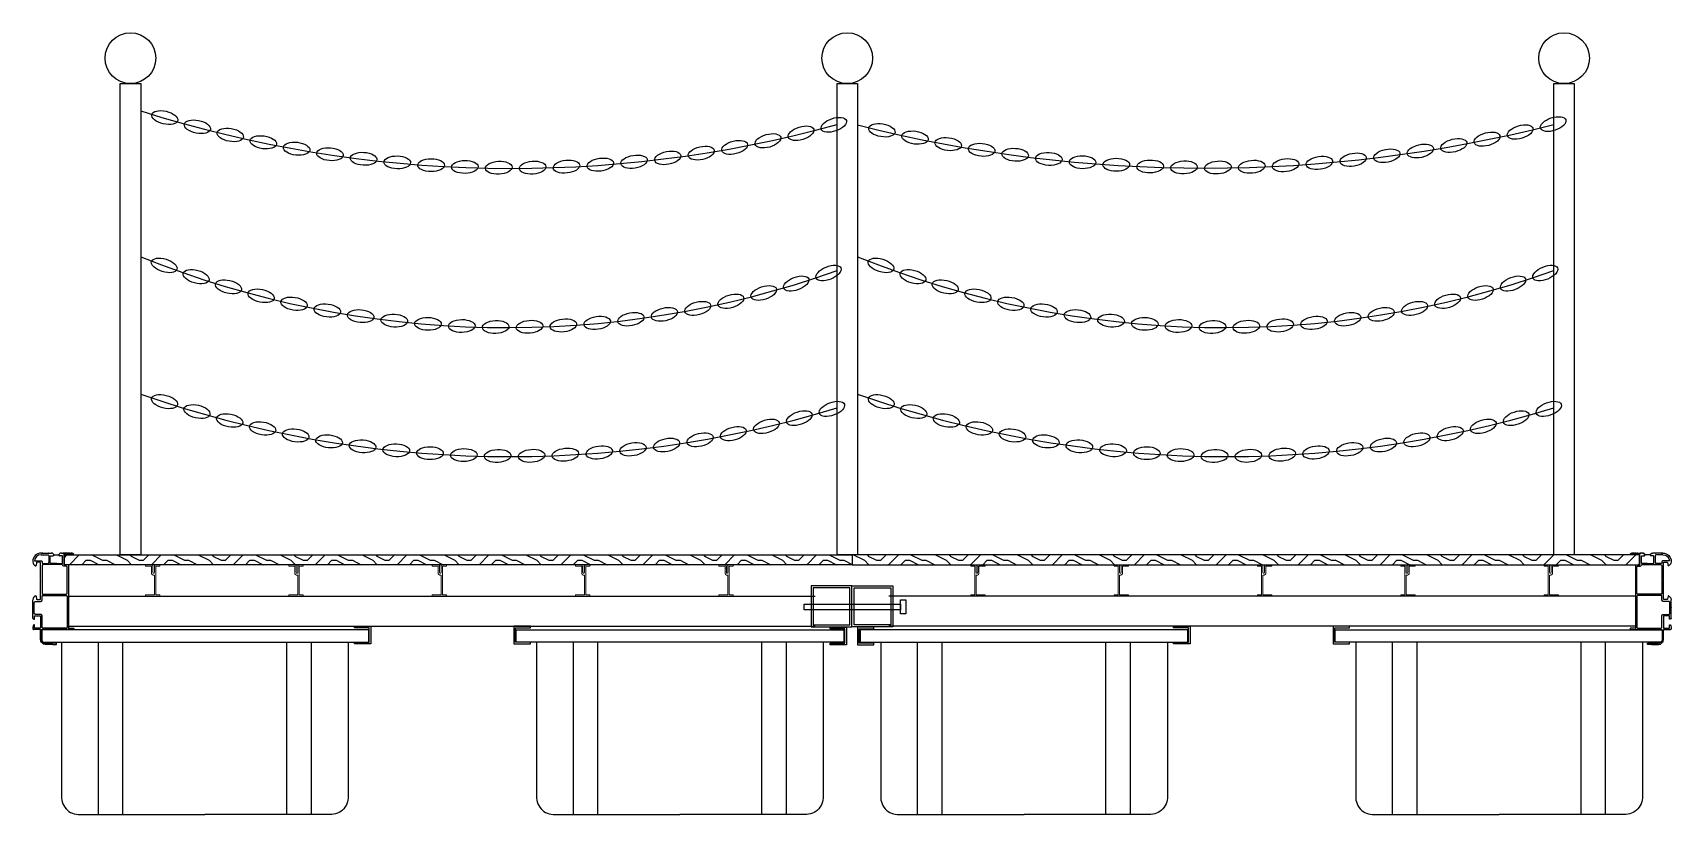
# Model space of a CAD drawing. Header units: inches. Extents: x -109738 to 334474, y -141753 to 99784.
# Drawn here: x 33910 to 37910, y -31313 to -29403 of the extents above; entities that cross this region are included whole.
import ezdxf

# ---------------------------------------------------------------- set-up
doc = ezdxf.new("R2010")
doc.units = ezdxf.units.IN
doc.header["$LTSCALE"] = 1000
doc.header["$MEASUREMENT"] = 0
doc.layers.add('W-PLASTIC_RAILINGS塑木栏杆', color=6, linetype='Continuous')
doc.layers.add('W-WOOD_FLOOR木地板', color=30, linetype='Continuous')
doc.layers.add('结构', color=52, linetype='Continuous', lineweight=18)
doc.layers.add('铝龙骨', color=7, linetype='Continuous', lineweight=9)

# ---------------------------------------------------------------- blocks, each defined once
blk = doc.blocks.new('$matou$00000085')
at = {"color": 0, "lineweight": 5}
for p, q in [((-17.5, 36, 0), (-17.5, 37, 0)), ((-4.3, 33.6, 0), (-4.3, 35, 0)), ((-1.2, 13.2, 0), (-3.5, 13.2, 0))]:
    blk.add_line(p, q, dxfattribs=at)
at = {"color": 0, "lineweight": 0, "ltscale": 0.5}
blk.add_arc((-1.5, 17.2, 0), 4.07, 274.7282, 349.8472, dxfattribs=at)
at = {"layer": '结构', "color": 0, "linetype": 'ByBlock', "lineweight": 0, "ltscale": 0.5}
for p, q in [((-7.2, 38, 0), (-16.5, 38, 0)), ((-16.5, 35, 0), (-8.5, 35, 0)), ((-7.5, -34, 0), (-7.5, 34, 0)), ((-4.7, 33.3, 0), (-4.3, 33.6, 0)), ((-4.3, 33.1, 0), (-4.7, 33.3, 0)), ((-4.7, 31.5, 0), (-4.3, 31.7, 0)), ((-4.3, 31.2, 0), (-4.7, 31.5, 0)), ((-4.3, 31, 0), (-4.7, 30.8, 0)), ((-4.7, 30.8, 0), (-4.3, 30.5, 0)), ((-4.3, 29.2, 0), (-4.7, 29, 0)), ((-4.7, 29, 0), (-4.3, 28.7, 0)), ((-4.3, 27.4, 0), (-4.7, 27.2, 0)), ((-4.7, 27.2, 0), (-4.3, 26.9, 0)), ((-4.3, 25.6, 0), (-4.7, 25.4, 0)), ((-4.7, 25.4, 0), (-4.3, 25.1, 0)), ((-4.3, 23.8, 0), (-4.7, 23.6, 0)), ((-4.7, 23.6, 0), (-4.3, 23.3, 0)), ((-4.3, 22, 0), (-4.7, 21.8, 0)), ((-4.7, 21.8, 0), (-4.3, 21.5, 0)), ((-4.3, 20.2, 0), (-4.7, 20, 0)), ((-4.7, 20, 0), (-4.3, 19.7, 0)), ((-4.5, -34, 0), (-4.5, 12.2, 0)), ((-4.3, 31.7, 0), (-4.3, 33.1, 0)), ((-4.3, 31.3, 0), (-4.3, 31, 0)), ((-4.3, 30.5, 0), (-4.3, 29.2, 0)), ((-4.3, 28.7, 0), (-4.3, 27.4, 0)), ((-4.3, 26.9, 0), (-4.3, 25.6, 0)), ((-4.3, 25.1, 0), (-4.3, 23.8, 0)), ((-4.3, 23.3, 0), (-4.3, 22, 0)), ((-4.3, 21.5, 0), (-4.3, 20.2, 0)), ((-4.3, 19.7, 0), (-4.3, 19.2, 0)), ((-0.7, 33.6, 0), (-0.7, 35, 0)), ((-0.3, 33.3, 0), (-0.7, 33.6, 0)), ((-0.7, 33.1, 0), (-0.3, 33.3, 0)), ((-0.7, 31.7, 0), (-0.7, 33.1, 0)), ((-0.3, 31.5, 0), (-0.7, 31.7, 0)), ((-0.7, 31.2, 0), (-0.3, 31.5, 0)), ((-0.7, 29.9, 0), (-0.7, 31.2, 0)), ((-0.3, 29.7, 0), (-0.7, 29.9, 0)), ((-0.7, 29.4, 0), (-0.3, 29.7, 0)), ((-0.7, 28.1, 0), (-0.7, 29.4, 0)), ((-0.3, 27.9, 0), (-0.7, 28.1, 0)), ((-0.7, 27.6, 0), (-0.3, 27.9, 0)), ((-0.7, 26.3, 0), (-0.7, 27.6, 0)), ((-0.3, 26.1, 0), (-0.7, 26.3, 0)), ((-0.7, 25.8, 0), (-0.3, 26.1, 0)), ((-0.7, 24.5, 0), (-0.7, 25.8, 0)), ((-0.3, 24.3, 0), (-0.7, 24.5, 0)), ((-0.7, 24, 0), (-0.3, 24.3, 0)), ((-0.7, 22.7, 0), (-0.7, 24, 0)), ((-0.3, 22.5, 0), (-0.7, 22.7, 0)), ((-0.7, 22.2, 0), (-0.3, 22.5, 0)), ((-0.7, 22.2, 0), (-0.7, 22.2, 0)), ((-0.7, 21, 0), (-0.7, 22.2, 0)), ((-0.3, 20.7, 0), (-0.7, 21, 0)), ((-0.7, 20.5, 0), (-0.3, 20.7, 0)), ((-0.7, 19.2, 0), (-0.7, 20.5, 0)), ((2.2, 38, 0), (16.5, 38, 0)), ((2.5, 34, 0), (2.5, 16.5, 0)), ((16.5, 35, 0), (3.5, 35, 0)), ((17.5, 37, 0), (17.5, 36, 0)), ((-17.5, -37.5, 0), (-17.5, -35.5, 0)), ((-17, -35, 0), (-8.5, -35, 0)), ((17, -38, 0), (-17, -38, 0)), ((-3.5, -35, 0), (17, -35, 0)), ((17.5, -35.5, 0), (17.5, -37.5, 0))]:
    blk.add_line(p, q, dxfattribs=at)
for centre, radius, start, end in [((-16.5, 37, 0), 1, 90, 180), ((-16.5, 36, 0), 1, 180, 270), ((-8.5, 34, 0), 1, 0, 90), ((-7.2, 35, 0), 3, 0, 90.0017), ((-3.5, 12.2, 0), 1, 90, 180), ((-2.5, 19.2, 0), 1.75, 180, 0), ((2.2, 35, 0), 3, 89.9983, 180), ((3.5, 34, 0), 1, 90, 180), ((16.5, 37, 0), 1, 0, 90), ((16.5, 36, 0), 1, 270, 360), ((-17, -35.5, 0), 0.5, 90, 180), ((-17, -37.5, 0), 0.5, 180, 270), ((-8.5, -34, 0), 1, 270, 0), ((-3.5, -34, 0), 1, 180, 270), ((17, -35.5, 0), 0.5, 0, 90), ((17, -37.5, 0), 0.5, 270, 0)]:
    blk.add_arc(centre, radius, start, end, dxfattribs=at)
blk = doc.blocks.new('*U533')
at = {"layer": '铝龙骨', "yscale": -1, "rotation": 180}
blk.add_blockref('$matou$00000085', (0, 0, 0), dxfattribs=at)
blk = doc.blocks.new('*U534')
at = {"color": 0, "linetype": 'ByBlock', "lineweight": -2, "transparency": 16777216}
for p in [(0, 0), (350, 0), (700, 0), (1050, 0), (1400, 0)]:
    blk.add_blockref('*U533', p, dxfattribs=at)
blk = doc.blocks.new('450fuxiang')
at = {"color": 5, "lineweight": -3}
for p, q in [((-1521474.8, 1202848.6), (-1521474.8, 1203268.6)), ((-1521414.8, 1202848.6), (-1521414.8, 1203268.6)), ((-1521014.8, 1202848.6), (-1521014.8, 1203268.6)), ((-1520954.8, 1202848.6), (-1520954.8, 1203268.6))]:
    blk.add_line(p, q, dxfattribs=at)
at = {"color": 5}
blk.add_lwpolyline([(-1521614.8, 1203298.6), (-1521614.8, 1203268.6), (-1521564.8, 1203268.6), (-1520814.8, 1203268.6), (-1520814.8, 1203268.6), (-1520814.8, 1203298.6)], close=True, dxfattribs=at)
at = {"color": 5, "lineweight": -3}
for points in [[(-1521564.8, 1203268.6), (-1521564.8, 1202893.1, 0.477005), (-1521514.8, 1202848.6), (-1521214.8, 1202848.6)], [(-1520864.8, 1203268.6), (-1520864.8, 1202893.1, -0.477005), (-1520914.8, 1202848.6), (-1521214.8, 1202848.6)]]:
    blk.add_lwpolyline(points, format="xyb", dxfattribs=at)
blk = doc.blocks.new('*U535')
at = {"layer": '铝龙骨', "yscale": -1, "rotation": 180}
blk.add_blockref('$matou$00000085', (0, 0, 0), dxfattribs=at)
blk = doc.blocks.new('*U536')
at = {"color": 0, "linetype": 'ByBlock', "lineweight": -2, "transparency": 16777216}
for p in [(0, 0), (350, 0), (700, 0), (1050, 0), (1400, 0)]:
    blk.add_blockref('*U535', p, dxfattribs=at)
blk = doc.blocks.new('asdasdasfdf')
at = {"color": 3, "lineweight": -3}
for p, q in [((210810, 35777.8), (210810.3, 35778.2)), ((210811.4, 35778.2), (210811.7, 35777.8)), ((210812, 35777.8), (210812.3, 35778.2)), ((210814, 35777.8), (210814.3, 35778.2)), ((210814.4, 35778.3), (210819.6, 35778.3)), ((210814.4, 35778.3), (210816.3, 35778.3)), ((210825.1, 35775.8), (210825.1, 35771.5)), ((210839.1, 35771.5), (210839.1, 35775.8)), ((210844.7, 35778.3), (210849.8, 35778.3)), ((210858.3, 35777.8), (210858, 35778.2)), ((210860.3, 35777.8), (210860, 35778.2)), ((210860.9, 35778.2), (210860.6, 35777.8)), ((210862.3, 35777.8), (210862, 35778.2)), ((210865, 35778.3), (210867.4, 35778.3)), ((210793.5, 35711.1), (210793.5, 35754.2)), ((210799, 35753.2), (210811.5, 35753.2)), ((210861.7, 35748.7), (210861.7, 35711.1)), ((210774.4, 35645.6), (210774.4, 35664.4)), ((210861.7, 35644.4), (210861.7, 35595.1))]:
    blk.add_line(p, q, dxfattribs=at)
at = {"color": 0}
blk.add_line((210825.1, 35773.6), (210839.1, 35773.6), dxfattribs=at)
at = {"color": 3, "lineweight": -3}
for points in [[(210794.5, 35778.3, 0.414214), (210774.4, 35758.2), (210774.4, 35756.6)], [(210794.5, 35774.3), (210794.5, 35774.3), (210810.5, 35774.3, -0.414214), (210813.5, 35771.3), (210813.5, 35755.2, -0.414518), (210811.5, 35753.2)], [(210799.2, 35778.3, -0.198912), (210799.3, 35778.2), (210799.6, 35777.8)], [(210799.9, 35777.8), (210800.2, 35778.2, -0.198912), (210800.4, 35778.3), (210801.2, 35778.3, -0.198912), (210801.3, 35778.2), (210801.6, 35777.8)], [(210801.9, 35777.8), (210802.2, 35778.2, -0.198912), (210802.4, 35778.3), (210803.2, 35778.3, -0.198912), (210803.4, 35778.2), (210803.7, 35777.8)], [(210803.9, 35777.8), (210804.2, 35778.2, -0.198912), (210804.4, 35778.3), (210805.2, 35778.3, -0.198912), (210805.4, 35778.2), (210805.7, 35777.8)], [(210805.9, 35777.8), (210806.3, 35778.2, -0.198912), (210806.4, 35778.3), (210807.2, 35778.3, -0.198912), (210807.4, 35778.2), (210807.7, 35777.8)], [(210808, 35777.8), (210808.3, 35778.2, -0.198912), (210808.4, 35778.3), (210809.2, 35778.3, -0.198912), (210809.4, 35778.2), (210809.7, 35777.8)], [(210810.3, 35778.2, -0.198912), (210810.4, 35778.3), (210811.2, 35778.3)], [(210812.4, 35778.3), (210813.3, 35778.3, -0.198912), (210813.4, 35778.2), (210813.7, 35777.8)], [(210831.5, 35753.2), (210818.1, 35753.2, -0.414214), (210817, 35754.2), (210817, 35770.3, -0.414214), (210818.1, 35771.3), (210824.9, 35771.3)], [(210832.7, 35753.2), (210846.2, 35753.2, 0.414214), (210847.2, 35754.2), (210847.2, 35770.3, 0.414214), (210846.2, 35771.3), (210839.3, 35771.3)], [(210850.2, 35777.8), (210849.9, 35778.2, 0.198912), (210849.8, 35778.3), (210848, 35778.3)], [(210852.2, 35777.8), (210851.9, 35778.2, 0.198912), (210851.8, 35778.3), (210851, 35778.3, 0.198912), (210850.8, 35778.2), (210850.5, 35777.8)], [(210861.7, 35748.7, 0.414214), (210860.7, 35749.7), (210851.7, 35749.7, -0.414214), (210850.7, 35750.7), (210850.7, 35774.3, -0.414214), (210851.7, 35775.3)], [(210874.8, 35775.8), (210874.8, 35775.5, -0.414214), (210874.6, 35775.3), (210851.7, 35775.3)], [(210854.2, 35777.8), (210853.9, 35778.2, 0.198912), (210853.8, 35778.3), (210853, 35778.3, 0.198912), (210852.8, 35778.2), (210852.5, 35777.8)], [(210856.3, 35777.8), (210856, 35778.2, 0.198912), (210855.8, 35778.3), (210855, 35778.3, 0.198912), (210854.8, 35778.2), (210854.5, 35777.8)], [(210857.8, 35778.3), (210857, 35778.3, 0.198912), (210856.8, 35778.2), (210856.5, 35777.8)], [(210859.8, 35778.3), (210859, 35778.3, 0.198912), (210858.8, 35778.2), (210858.5, 35777.8)], [(210861.8, 35778.3), (210861, 35778.3, 0.198912), (210860.9, 35778.2)], [(210864.3, 35777.8), (210864, 35778.2, 0.198912), (210863.8, 35778.3), (210863, 35778.3, 0.198912), (210862.9, 35778.2), (210862.6, 35777.8)], [(210865, 35778.3, 0.198912), (210864.9, 35778.2), (210864.6, 35777.8)], [(210778.4, 35759.3), (210778.4, 35759.3), (210795, 35759.3, -0.414214), (210797, 35757.3), (210797, 35755.2, 0.413909), (210799, 35753.2)], [(210791.4, 35756.2), (210784.5, 35756.2, 0.362489), (210783.5, 35755.4), (210782.2, 35748)], [(210832.7, 35753.2, 0.198912), (210832.5, 35753.1), (210832.2, 35752.8, -0.414214), (210832, 35752.8), (210831.7, 35753.1, 0.198912), (210831.5, 35753.2)], [(210781, 35673.9, -0.403535), (210782.2, 35673.1), (210783.5, 35665.7, 0.362489), (210784.5, 35664.8), (210791.4, 35664.8, 0.414214), (210793.5, 35666.9), (210793.5, 35709.9)], [(210793.5, 35711.1, 0.198912), (210793.5, 35711), (210793.8, 35710.7, -0.414214), (210793.8, 35710.4), (210793.5, 35710.1, 0.198912), (210793.5, 35709.9)], [(210861.7, 35711), (210861.4, 35710.7, 0.414214), (210861.4, 35710.4), (210861.7, 35710.1, -0.198912), (210861.7, 35709.9), (210861.7, 35709.9), (210861.7, 35645.6)], [(210774.4, 35645.6, 0.198912), (210774.4, 35645.5), (210774.7, 35645.2, -0.414214), (210774.7, 35644.9), (210774.4, 35644.6, 0.198912), (210774.4, 35644.4)], [(210861.7, 35673.1), (210861.7, 35595.1, 2.414214), (210862.2, 35594.6), (210873.8, 35594.6, -0.414214), (210874.8, 35593.6), (210874.8, 35592.6, -0.414214), (210873.8, 35591.6)], [(210861.7, 35645.5), (210861.4, 35645.2, 0.414214), (210861.4, 35644.9), (210861.7, 35644.6)], [(210774.4, 35619.7, 0.414214), (210776.9, 35617.2), (210778.2, 35617.2, 0.414214), (210778.4, 35617.4)], [(210778.4, 35602.9, 0.414214), (210778.2, 35603.1), (210776.9, 35603.1)], [(210778.4, 35617.4), (210778.4, 35624.2, -0.414214), (210779.4, 35625.2), (210792.4, 35625.2, -0.414214), (210793.4, 35624.2), (210793.4, 35610.7, 0.198912), (210793.5, 35610.6), (210793.8, 35610.3, -0.414214), (210793.8, 35610), (210793.5, 35609.7, 0.198912), (210793.4, 35609.6), (210793.4, 35596.1, -0.414214), (210792.4, 35595.1), (210779.4, 35595.1, -0.414214), (210778.4, 35596.1), (210778.4, 35602.9)], [(210774.4, 35597.6), (210774.4, 35593.6, 0.414214), (210776.4, 35591.6)], [(210805.5, 35555.4, -0.414214), (210793.4, 35567.5), (210793.4, 35589.6, 0.414214), (210791.4, 35591.6), (210776.4, 35591.6)], [(210873.8, 35591.6), (210798.5, 35591.6, 0.414214), (210796.5, 35589.6), (210796.5, 35567.5, 0.414214), (210805.5, 35558.4)], [(210822.1, 35555.5), (210822.4, 35555.8, -0.414214), (210822.7, 35555.8), (210823, 35555.5, 0.198912), (210823.1, 35555.4), (210831.6, 35555.4, 0.414214), (210832.6, 35556.4), (210832.6, 35557.4, 0.414214), (210831.6, 35558.4), (210805.5, 35558.4)], [(210822.1, 35555.5, -0.198912), (210822, 35555.4), (210805.5, 35555.4)]]:
    blk.add_lwpolyline(points, format="xyb", dxfattribs=at)
for points in [[(210794.5, 35778.3), (210799.2, 35778.3), (210796.8, 35778.3)], [(210774.4, 35619.7), (210774.4, 35630.1), (210774.4, 35644.4)]]:
    blk.add_lwpolyline(points, dxfattribs=at)
for points in [[(210850.2, 35746.2, -0.356394), (210847.2, 35748.6, 0.356394), (210845.3, 35750.2), (210800, 35750.2, 0.414214), (210797, 35747.2), (210797, 35679.9, 0.414214), (210799, 35677.9), (210855.2, 35677.9, 0.414214), (210858.2, 35680.9), (210858.2, 35743.2, 0.414214), (210855.2, 35746.2)], [(210858.2, 35598.1, -0.414214), (210855.2, 35595.1), (210800, 35595.1, -0.414214), (210797, 35598.1), (210797, 35625.7, 0.414214), (210794, 35628.7), (210780.9, 35628.7, -0.414214), (210777.9, 35631.7), (210777.9, 35657.3, -0.414214), (210780.9, 35660.3), (210794, 35660.3, 0.414214), (210797, 35663.3), (210797, 35672.9, -0.414214), (210799, 35674.9), (210855.2, 35674.9, -0.414214), (210858.2, 35671.9)]]:
    blk.add_lwpolyline(points, format="xyb", close=True, dxfattribs=at)
for centre, radius, start, end in [((210794.4, 35758.3), 16, 89.8166, 176.4472), ((210799.8, 35777.9), 0.201, 225, 315), ((210801.8, 35777.9), 0.201, 225, 315), ((210803.8, 35777.9), 0.201, 225, 315), ((210805.8, 35777.9), 0.201, 225, 315), ((210807.8, 35777.9), 0.201, 225, 315), ((210809.8, 35777.9), 0.201, 225, 315), ((210811.2, 35778.1), 0.201, 45, 90), ((210811.8, 35777.9), 0.201, 225, 315), ((210812.4, 35778.1), 0.201, 90, 135), ((210813.8, 35777.9), 0.201, 225, 315), ((210814.4, 35778.1), 0.201, 90, 135), ((210819.9, 35771.7), 6.62, 38.3047, 92.8074), ((210824.9, 35771.5), 0.201, 270, 0.2741), ((210844.3, 35771.7), 6.62, 87.1926, 141.6953), ((210839.3, 35771.5), 0.201, 180, 270), ((210850.4, 35777.9), 0.201, 225, 315), ((210852.4, 35777.9), 0.201, 225, 315), ((210854.4, 35777.9), 0.201, 225, 315), ((210856.4, 35777.9), 0.201, 225, 315), ((210857.8, 35778.1), 0.201, 45, 90), ((210858.4, 35777.9), 0.201, 225, 315), ((210859.8, 35778.1), 0.201, 45, 90), ((210860.4, 35777.9), 0.201, 225, 315), ((210861.8, 35778.1), 0.201, 45, 90), ((210862.4, 35777.9), 0.201, 225, 315), ((210864.4, 35777.9), 0.201, 225, 315), ((210866.8, 35764.5), 13.8, 54.8394, 92.3815), ((210784.3, 35756.6), 9.88, 179.7094, 251.9861), ((210781.2, 35748.2), 1, 270, 349.7), ((210791.4, 35754.2), 2.01, 0, 90), ((210861.5, 35711.1), 0.201, 315, 0), ((210784.5, 35664.4), 10.1, 110.0422, 179.7055), ((210861.5, 35645.6), 0.201, 315, 0), ((210861.5, 35644.4), 0.201, 360, 45), ((210781, 35597.9), 6.62, 128.3047, 182.8074)]:
    blk.add_arc(centre, radius, start, end, dxfattribs=at)
blk = doc.blocks.new('*U625')
blk.add_ellipse((60.9, 2), major_axis=(32.4, 2.7), ratio=0.48401)
blk = doc.blocks.new('*U626')
at = {"color": 0, "linetype": 'ByBlock', "lineweight": -2, "transparency": 16777216}
for p, rotation in [((34173.1, -29593.8), 342.3868018437025), ((34252.4, -29617.8), 343.9696232569075), ((34332.2, -29639.5), 345.5524446701126), ((35726.1, -29663.7), 12.46040869459703), ((35806.6, -29644.7), 14.04323010780206), ((34412.6, -29659.1), 347.1352660833178), ((34493.6, -29676.4), 348.7180874965227), ((34574.9, -29691.5), 350.3009089097276), ((35481.7, -29707.2), 7.71194445498189), ((35563.5, -29694.9), 9.294765868186879), ((35645, -29680.5), 10.87758728139186), ((34656.7, -29704.3), 351.8837303229325), ((34738.8, -29714.8), 353.4665517361375), ((34821.1, -29723.1), 355.0493731493422), ((34903.7, -29729.1), 356.632194562547), ((34986.3, -29732.8), 358.2150159757517), ((35069.1, -29734.3), 359.7978373889566), ((35151.8, -29733.4), 1.380658802162075), ((35234.5, -29730.3), 2.963480215367442), ((35317.1, -29724.9), 4.546301628572479), ((35399.5, -29717.2), 6.129123041777147)]:
    blk.add_blockref('*U625', p, dxfattribs=dict(at, rotation=rotation))
blk = doc.blocks.new('*U627')
blk.add_ellipse((60.9, 2), major_axis=(32.4, 2.7), ratio=0.48401)
blk = doc.blocks.new('*U628')
at = {"color": 0, "linetype": 'ByBlock', "lineweight": -2, "transparency": 16777216}
for p, rotation in [((34173.1, -29950.3), 338.1623771704503), ((34250.5, -29979.8), 340.1348726219329), ((34328.8, -30006.6), 342.1073680734154), ((35715.5, -30033.8), 15.63979074862109), ((35794.8, -30010.1), 17.6122862001039), ((34408, -30030.6), 344.079863524898), ((34487.9, -30052), 346.0523589763808), ((35554.7, -30072.9), 11.69479984565602), ((35635.4, -30054.8), 13.66729529713866), ((34568.6, -30070.5), 348.0248544278633), ((34649.8, -30086.3), 349.9973498793459), ((35391.6, -30100.9), 7.749808942690566), ((35473.4, -30088.3), 9.72230439417339), ((34731.6, -30099.3), 351.9698453308289), ((34813.7, -30109.4), 353.9423407823118), ((34896.1, -30116.7), 355.9148362337942), ((34978.8, -30121.2), 357.8873316852773), ((35061.5, -30122.8), 359.8598271367631), ((35144.2, -30121.6), 1.832322588242483), ((35226.9, -30117.5), 3.804818039725288), ((35309.4, -30110.6), 5.777313491207901)]:
    blk.add_blockref('*U627', p, dxfattribs=dict(at, rotation=rotation))
blk = doc.blocks.new('*U629')
blk.add_ellipse((60.9, 2), major_axis=(32.4, 2.7), ratio=0.48401)
blk = doc.blocks.new('*U630')
at = {"color": 0, "linetype": 'ByBlock', "lineweight": -2, "transparency": 16777216}
for p, rotation in [((34173.1, -30285.5), 340.8325963447393), ((34251.7, -30311.5), 342.5598959192985), ((35722.4, -30360.2), 13.65128826136599), ((35802.5, -30339.4), 15.37858783592495), ((34331, -30335.1), 344.2871954938574), ((34411, -30356.3), 346.0144950684166), ((35560.5, -30394.4), 10.1966891122475), ((35641.7, -30378.5), 11.92398868680706), ((34491.6, -30375.1), 347.7417946429759), ((34572.8, -30391.5), 349.4690942175354), ((34654.3, -30405.4), 351.1963937920947), ((34736.3, -30416.8), 352.9236933666535), ((35314.5, -30427.2), 5.014790388568137), ((35396.8, -30418.7), 6.742089963127921), ((35478.8, -30407.8), 8.469389537687727), ((34818.6, -30425.8), 354.6509929412128), ((34901.1, -30432.2), 356.3782925157723), ((34983.7, -30436.2), 358.1055920903315), ((35066.5, -30437.7), 359.8328916648899), ((35149.2, -30436.7), 1.560191239449425), ((35231.9, -30433.2), 3.287490814008744)]:
    blk.add_blockref('*U629', p, dxfattribs=dict(at, rotation=rotation))
blk = doc.blocks.new('*U631')
blk.add_ellipse((60.9, 2), major_axis=(32.4, 2.7), ratio=0.48401)
blk = doc.blocks.new('*U632')
at = {"color": 0, "linetype": 'ByBlock', "lineweight": -2, "transparency": 16777216}
for p, rotation in [((35923.1, -29628.4), 345.8366380346333), ((36003.6, -29647.7), 347.2051172902688), ((37400.6, -29676), 10.46926463607402), ((37481.8, -29660), 11.83774389170974), ((37562.6, -29642.1), 13.20622314734548), ((36084.5, -29665), 348.5735965459045), ((36165.9, -29680.4), 349.9420758015405), ((36247.5, -29693.9), 351.3105550571759), ((37237.2, -29702.2), 7.732306124802531), ((37319.1, -29690.1), 9.100785380438277), ((36329.5, -29705.5), 352.6790343128114), ((36411.7, -29715), 354.0475135684469), ((36494.1, -29722.6), 355.4159928240827), ((36576.6, -29728.2), 356.7844720797183), ((36659.3, -29731.9), 358.1529513353536), ((36742.1, -29733.6), 359.5214305909894), ((36824.8, -29733.3), 0.8899098466241528), ((36907.6, -29731), 2.25838910225974), ((36990.2, -29726.8), 3.626868357895306), ((37072.7, -29720.5), 4.995347613531069), ((37155.1, -29712.3), 6.363826869166523)]:
    blk.add_blockref('*U631', p, dxfattribs=dict(at, rotation=rotation))
blk = doc.blocks.new('*U633')
blk.add_ellipse((60.9, 2), major_axis=(32.4, 2.7), ratio=0.48401)
blk = doc.blocks.new('*U634')
at = {"color": 0, "linetype": 'ByBlock', "lineweight": -2, "transparency": 16777216}
for p, rotation in [((35923.1, -29950.3), 338.1623771704503), ((36000.5, -29979.8), 340.1348726219329), ((36078.8, -30006.6), 342.1073680734154), ((37465.5, -30033.8), 15.63979074862109), ((37544.8, -30010.1), 17.6122862001039), ((36158, -30030.6), 344.079863524898), ((36237.9, -30052), 346.0523589763808), ((37304.7, -30072.9), 11.69479984565602), ((37385.4, -30054.8), 13.66729529713866), ((36318.6, -30070.5), 348.0248544278633), ((36399.8, -30086.3), 349.9973498793459), ((37141.6, -30100.9), 7.749808942690566), ((37223.4, -30088.3), 9.72230439417339), ((36481.6, -30099.3), 351.9698453308289), ((36563.7, -30109.4), 353.9423407823118), ((36646.1, -30116.7), 355.9148362337942), ((36728.8, -30121.2), 357.8873316852773), ((36811.5, -30122.8), 359.8598271367631), ((36894.2, -30121.6), 1.832322588242483), ((36976.9, -30117.5), 3.804818039725288), ((37059.4, -30110.6), 5.777313491207901)]:
    blk.add_blockref('*U633', p, dxfattribs=dict(at, rotation=rotation))
blk = doc.blocks.new('*U635')
blk.add_ellipse((60.9, 2), major_axis=(32.4, 2.7), ratio=0.48401)
blk = doc.blocks.new('*U636')
at = {"color": 0, "linetype": 'ByBlock', "lineweight": -2, "transparency": 16777216}
for p, rotation in [((35923.1, -30285.5), 340.8325963447393), ((36001.7, -30311.5), 342.5598959192985), ((37472.4, -30360.2), 13.65128826136599), ((37552.5, -30339.4), 15.37858783592495), ((36081, -30335.1), 344.2871954938574), ((36161, -30356.3), 346.0144950684166), ((37310.5, -30394.4), 10.1966891122475), ((37391.7, -30378.5), 11.92398868680706), ((36241.6, -30375.1), 347.7417946429759), ((36322.8, -30391.5), 349.4690942175354), ((36404.3, -30405.4), 351.1963937920947), ((36486.3, -30416.8), 352.9236933666535), ((37064.5, -30427.2), 5.014790388568137), ((37146.8, -30418.7), 6.742089963127921), ((37228.8, -30407.8), 8.469389537687727), ((36568.6, -30425.8), 354.6509929412128), ((36651.1, -30432.2), 356.3782925157723), ((36733.7, -30436.2), 358.1055920903315), ((36816.5, -30437.7), 359.8328916648899), ((36899.2, -30436.7), 1.560191239449425), ((36981.9, -30433.2), 3.287490814008744)]:
    blk.add_blockref('*U635', p, dxfattribs=dict(at, rotation=rotation))

msp = doc.modelspace()

# ---------------------------------------------------------------- hatches: boundary and pattern name
at = {"layer": 'W-WOOD_FLOOR木地板'}
h = msp.add_hatch(dxfattribs=at)
h.set_pattern_fill('木纹01', color=256, scale=50)
h.set_pattern_definition([(360, (-315230.2, 144158.93), (200, 200), [10, -190]), (360, (-315370.2, 144178.93), (200, 200), [20, -180]), (360, (-315240.2, 144188.93), (200, 200), [10, -190]), (360, (-315360.2, 144208.93), (200, 200), [10, -190]), (360, (-315240.2, 144218.93), (200, 200), [10, -190]), (360, (-315350.2, 144228.93), (200, 200), [10, -190]), (360, (-315240.2, 144238.93), (200, 200), [10, -190]), (360, (-315350.2, 144258.93), (200, 200), [10, -110, 10, -70]), (360, (-315350.2, 144278.93), (200, 200), [20, -100, 10, -70]), (360, (-315360.2, 144308.93), (200, 200), [10, -30, 10, -80, 10, -60]), (360, (-315370.2, 144328.93), (200, 200), [10, -40, 20, -130]), (360, (-315240.2, 144338.93), (200, 200), [10, -190]), (360, (-315370.2, 144348.93), (200, 200), [10, -50, 10, -130]), (45, (-315390.21, 144158.93), (5e-14, 200), [28.2842, -254.55851]), (45, (-315220.21, 144158.93), (5e-14, 200), [56.56854, -226.27417]), (45, (-315220.21, 144258.93), (5e-14, 200), [14.142, -268.70071]), (45, (-315390.21, 144278.93), (5e-14, 200), [42.4264, -240.41631]), (45, (-315220.21, 144278.93), (5e-14, 200), [70.71068, -212.13203]), (45, (-315220.21, 144308.93), (5e-14, 200), [42.4264, -240.41631]), (315, (-315260.21, 144328.93), (200, -9e-14), [14.142, -268.70071]), (315, (-315330.21, 144168.93), (200, -9e-14), [28.2842, -254.55851]), (315, (-315320.21, 144248.93), (200, -9e-14), [28.2842, -254.55851]), (315, (-315260.21, 144208.93), (200, -9e-14), [28.2842, -254.55851]), (315, (-315270.21, 144288.93), (200, -9e-14), [28.2842, -254.55851]), (315, (-315260.21, 144308.93), (200, -9e-14), [42.4264, -240.41631]), (315, (-315310.21, 144188.93), (200, -9e-14), [42.4264, -240.41631]), (315, (-315280.21, 144198.93), (200, -9e-14), [42.4264, -240.41631]), (315, (-315310.21, 144268.93), (200, -9e-14), [42.4264, -240.41631]), (315, (-315290.21, 144278.93), (200, -9e-14), [42.4264, -240.41631]), (26.56505, (-315380.21, 144198.93), (200, 8e-08), [22.36068, -424.85292]), (26.56505, (-315230.21, 144188.93), (200, 8e-08), [89.44272, -357.77088]), (26.56505, (-315230.21, 144218.93), (200, 8e-08), [89.44272, -357.77088]), (26.56505, (-315230.21, 144238.93), (200, 8e-08), [89.4428, -134, 44.722, -179.048795]), (26.56505, (-315210.21, 144268.93), (200, 8e-08), [22.36068, -424.85292]), (26.56505, (-315390.21, 144338.93), (200, 8e-08), [22.36068, -424.85292]), (26.56505, (-315230.21, 144338.93), (200, 8e-08), [44.72136, -402.49224]), (333.43495, (-315280.21, 144158.93), (200, -8e-08), [44.72136, -402.49224]), (333.43495, (-315350.21, 144208.93), (200, -8e-08), [44.72136, -402.49224]), (333.43495, (-315350.21, 144178.93), (200, -8e-08), [22.36068, -424.85224]), (333.43495, (-315340.21, 144228.93), (200, -8e-08), [67.08204, -380.13156]), (333.43495, (-315300.21, 144228.93), (200, -8e-08), [44.72136, -402.49224]), (333.43495, (-315280.21, 144238.93), (200, -8e-08), [44.72136, -402.49224]), (333.43495, (-315340.21, 144258.93), (200, -8e-08), [22.36068, -424.85224]), (333.43495, (-315330.21, 144278.93), (200, -8e-08), [22.36068, -424.85224]), (333.43495, (-315250.21, 144318.93), (200, -8e-08), [22.36068, -424.85224]), (333.43495, (-315260.21, 144248.93), (200, -8e-08), [22.36068, -424.85224]), (333.43495, (-315350.21, 144308.93), (200, -8e-08), [67.08204, -380.13156]), (333.43495, (-315360.21, 144328.93), (200, -8e-08), [44.72136, -402.49224]), (333.43495, (-315250.21, 144268.93), (200, -8e-08), [22.36, -201.24, 22.36, -201.253595]), (333.43495, (-315310.21, 144308.93), (200, -8e-08), [44.72136, -402.49224]), (333.43495, (-315300.21, 144328.93), (200, -8e-08), [44.72136, -402.49224]), (333.43495, (-315360.21, 144348.93), (200, -8e-08), [44.72136, -402.49224]), (333.43495, (-315300.21, 144348.93), (200, -8e-08), [44.72136, -402.49224])])
h.paths.add_polyline_path([(33986.9, -30677.8), (33986.9, -30701.8), (35909.7, -30701.8), (35909.7, -30677.8)])
h = msp.add_hatch(dxfattribs=at)
h.set_pattern_fill('木纹01', color=256, scale=50)
h.set_pattern_definition([(360, (-315230.2, 144158.93), (200, 200), [10, -190]), (360, (-315370.2, 144178.93), (200, 200), [20, -180]), (360, (-315240.2, 144188.93), (200, 200), [10, -190]), (360, (-315360.2, 144208.93), (200, 200), [10, -190]), (360, (-315240.2, 144218.93), (200, 200), [10, -190]), (360, (-315350.2, 144228.93), (200, 200), [10, -190]), (360, (-315240.2, 144238.93), (200, 200), [10, -190]), (360, (-315350.2, 144258.93), (200, 200), [10, -110, 10, -70]), (360, (-315350.2, 144278.93), (200, 200), [20, -100, 10, -70]), (360, (-315360.2, 144308.93), (200, 200), [10, -30, 10, -80, 10, -60]), (360, (-315370.2, 144328.93), (200, 200), [10, -40, 20, -130]), (360, (-315240.2, 144338.93), (200, 200), [10, -190]), (360, (-315370.2, 144348.93), (200, 200), [10, -50, 10, -130]), (45, (-315390.21, 144158.93), (5e-14, 200), [28.2842, -254.55851]), (45, (-315220.21, 144158.93), (5e-14, 200), [56.56854, -226.27417]), (45, (-315220.21, 144258.93), (5e-14, 200), [14.142, -268.70071]), (45, (-315390.21, 144278.93), (5e-14, 200), [42.4264, -240.41631]), (45, (-315220.21, 144278.93), (5e-14, 200), [70.71068, -212.13203]), (45, (-315220.21, 144308.93), (5e-14, 200), [42.4264, -240.41631]), (315, (-315260.21, 144328.93), (200, -9e-14), [14.142, -268.70071]), (315, (-315330.21, 144168.93), (200, -9e-14), [28.2842, -254.55851]), (315, (-315320.21, 144248.93), (200, -9e-14), [28.2842, -254.55851]), (315, (-315260.21, 144208.93), (200, -9e-14), [28.2842, -254.55851]), (315, (-315270.21, 144288.93), (200, -9e-14), [28.2842, -254.55851]), (315, (-315260.21, 144308.93), (200, -9e-14), [42.4264, -240.41631]), (315, (-315310.21, 144188.93), (200, -9e-14), [42.4264, -240.41631]), (315, (-315280.21, 144198.93), (200, -9e-14), [42.4264, -240.41631]), (315, (-315310.21, 144268.93), (200, -9e-14), [42.4264, -240.41631]), (315, (-315290.21, 144278.93), (200, -9e-14), [42.4264, -240.41631]), (26.56505, (-315380.21, 144198.93), (200, 8e-08), [22.36068, -424.85292]), (26.56505, (-315230.21, 144188.93), (200, 8e-08), [89.44272, -357.77088]), (26.56505, (-315230.21, 144218.93), (200, 8e-08), [89.44272, -357.77088]), (26.56505, (-315230.21, 144238.93), (200, 8e-08), [89.4428, -134, 44.722, -179.048795]), (26.56505, (-315210.21, 144268.93), (200, 8e-08), [22.36068, -424.85292]), (26.56505, (-315390.21, 144338.93), (200, 8e-08), [22.36068, -424.85292]), (26.56505, (-315230.21, 144338.93), (200, 8e-08), [44.72136, -402.49224]), (333.43495, (-315280.21, 144158.93), (200, -8e-08), [44.72136, -402.49224]), (333.43495, (-315350.21, 144208.93), (200, -8e-08), [44.72136, -402.49224]), (333.43495, (-315350.21, 144178.93), (200, -8e-08), [22.36068, -424.85224]), (333.43495, (-315340.21, 144228.93), (200, -8e-08), [67.08204, -380.13156]), (333.43495, (-315300.21, 144228.93), (200, -8e-08), [44.72136, -402.49224]), (333.43495, (-315280.21, 144238.93), (200, -8e-08), [44.72136, -402.49224]), (333.43495, (-315340.21, 144258.93), (200, -8e-08), [22.36068, -424.85224]), (333.43495, (-315330.21, 144278.93), (200, -8e-08), [22.36068, -424.85224]), (333.43495, (-315250.21, 144318.93), (200, -8e-08), [22.36068, -424.85224]), (333.43495, (-315260.21, 144248.93), (200, -8e-08), [22.36068, -424.85224]), (333.43495, (-315350.21, 144308.93), (200, -8e-08), [67.08204, -380.13156]), (333.43495, (-315360.21, 144328.93), (200, -8e-08), [44.72136, -402.49224]), (333.43495, (-315250.21, 144268.93), (200, -8e-08), [22.36, -201.24, 22.36, -201.253595]), (333.43495, (-315310.21, 144308.93), (200, -8e-08), [44.72136, -402.49224]), (333.43495, (-315300.21, 144328.93), (200, -8e-08), [44.72136, -402.49224]), (333.43495, (-315360.21, 144348.93), (200, -8e-08), [44.72136, -402.49224]), (333.43495, (-315300.21, 144348.93), (200, -8e-08), [44.72136, -402.49224])])
h.paths.add_polyline_path([(37832.4, -30677.8), (37832.4, -30701.8), (35909.7, -30701.8), (35909.7, -30677.8)])

# ---------------------------------------------------------------- linework, layer by layer
at = {"color": 3, "lineweight": -3}
for p, q in [((33974.4, -30680), (33974.4, -30675.7)), ((33980, -30673.2), (33985.1, -30673.2)), ((33993.6, -30673.7), (33993.3, -30673.3)), ((33995.6, -30673.7), (33995.3, -30673.3)), ((33996.2, -30673.3), (33995.9, -30673.7)), ((33997.6, -30673.7), (33997.3, -30673.3)), ((34000.3, -30673.2), (34002.7, -30673.2)), ((37819, -30673.2), (37816.7, -30673.2)), ((37821.8, -30673.7), (37822.1, -30673.3)), ((37823.2, -30673.3), (37823.5, -30673.7)), ((37823.8, -30673.7), (37824.1, -30673.3)), ((37825.8, -30673.7), (37826.1, -30673.3)), ((37839.4, -30673.2), (37834.3, -30673.2)), ((37844.9, -30680), (37844.9, -30675.7)), ((33997, -30702.8), (33997, -30740.4)), ((37822.3, -30702.8), (37822.3, -30740.4)), ((33997, -30807.1), (33997, -30856.4)), ((37822.3, -30807.1), (37822.3, -30856.4))]:
    msp.add_line(p, q, dxfattribs=at)
at = {"color": 1, "lineweight": -3}
for p, q in [((33997, -30778.4), (35819.7, -30778.4)), ((37822.3, -30778.4), (35999.7, -30778.4)), ((33997, -30851.9), (35819.7, -30851.9)), ((37822.3, -30851.9), (35999.7, -30851.9))]:
    msp.add_line(p, q, dxfattribs=at)
for points in [[(34173.1, -29593.8, 0.144868), (35873.1, -29627.3, 1.170106)], [(35923.1, -29628.4, 0.124555), (37623.1, -29627.3, 1.170106)], [(34173.1, -29950.3, 0.182727), (35873.1, -29983.8, 1.170106)], [(35923.1, -29950.3, 0.182727), (37623.1, -29983.8, 1.170106)], [(34173.1, -30285.5, 0.158744), (35873.1, -30319, 1.170106)], [(35923.1, -30285.5, 0.158744), (37623.1, -30319, 1.170106)]]:
    msp.add_lwpolyline(points, format="xyb")
at = {"color": 3, "lineweight": -3}
for points in [[(33968, -30698.3), (33981.5, -30698.3, 0.414214), (33982.5, -30697.3), (33982.5, -30681.2, 0.414214), (33981.5, -30680.2), (33974.6, -30680.2)], [(33985.5, -30673.7), (33985.2, -30673.3, 0.198912), (33985.1, -30673.2), (33983.3, -30673.2)], [(33987.5, -30673.7), (33987.2, -30673.3, 0.198912), (33987.1, -30673.2), (33986.3, -30673.2, 0.198912), (33986.1, -30673.3), (33985.8, -30673.7)], [(33997, -30702.8, 0.414214), (33996, -30701.8), (33987, -30701.8, -0.414214), (33986, -30700.8), (33986, -30677.2, -0.414214), (33987, -30676.2)], [(34010.1, -30675.7), (34010.1, -30676, -0.414214), (34009.9, -30676.2), (33987, -30676.2)], [(33989.5, -30673.7), (33989.2, -30673.3, 0.198912), (33989.1, -30673.2), (33988.3, -30673.2, 0.198912), (33988.1, -30673.3), (33987.8, -30673.7)], [(33991.6, -30673.7), (33991.3, -30673.3, 0.198912), (33991.1, -30673.2), (33990.3, -30673.2, 0.198912), (33990.1, -30673.3), (33989.8, -30673.7)], [(33993.1, -30673.2), (33992.3, -30673.2, 0.198912), (33992.1, -30673.3), (33991.8, -30673.7)], [(33995.1, -30673.2), (33994.3, -30673.2, 0.198912), (33994.1, -30673.3), (33993.8, -30673.7)], [(33997.1, -30673.2), (33996.3, -30673.2, 0.198912), (33996.2, -30673.3)], [(33999.6, -30673.7), (33999.3, -30673.3, 0.198912), (33999.1, -30673.2), (33998.3, -30673.2, 0.198912), (33998.2, -30673.3), (33997.9, -30673.7)], [(34000.3, -30673.2, 0.198912), (34000.2, -30673.3), (33999.9, -30673.7)], [(37809.3, -30675.7), (37809.3, -30676, 0.414214), (37809.5, -30676.2), (37832.4, -30676.2)], [(37819, -30673.2, -0.198912), (37819.2, -30673.3), (37819.5, -30673.7)], [(37819.8, -30673.7), (37820.1, -30673.3, -0.198912), (37820.2, -30673.2), (37821.1, -30673.2, -0.198912), (37821.2, -30673.3), (37821.5, -30673.7)], [(37822.2, -30673.2), (37823.1, -30673.2, -0.198912), (37823.2, -30673.3)], [(37822.3, -30702.8, -0.414214), (37823.3, -30701.8), (37832.4, -30701.8, 0.414214), (37833.4, -30700.8), (37833.4, -30677.2, 0.414214), (37832.4, -30676.2)], [(37824.2, -30673.2), (37825.1, -30673.2, -0.198912), (37825.2, -30673.3), (37825.5, -30673.7)], [(37826.2, -30673.2), (37827.1, -30673.2, -0.198912), (37827.2, -30673.3), (37827.5, -30673.7)], [(37827.8, -30673.7), (37828.1, -30673.3, -0.198912), (37828.2, -30673.2), (37829.1, -30673.2, -0.198912), (37829.2, -30673.3), (37829.5, -30673.7)], [(37829.8, -30673.7), (37830.1, -30673.3, -0.198912), (37830.3, -30673.2), (37831.1, -30673.2, -0.198912), (37831.2, -30673.3), (37831.5, -30673.7)], [(37831.8, -30673.7), (37832.1, -30673.3, -0.198912), (37832.3, -30673.2), (37833.1, -30673.2, -0.198912), (37833.2, -30673.3), (37833.5, -30673.7)], [(37833.8, -30673.7), (37834.1, -30673.3, -0.198912), (37834.3, -30673.2), (37836.1, -30673.2)], [(37851.4, -30698.3), (37837.9, -30698.3, -0.414214), (37836.9, -30697.3), (37836.9, -30681.2, -0.414214), (37837.9, -30680.2), (37844.7, -30680.2)], [(33968, -30698.3, 0.198912), (33967.8, -30698.4), (33967.5, -30698.7, -0.414214), (33967.3, -30698.7), (33967, -30698.4, 0.198912), (33966.8, -30698.3)], [(37851.4, -30698.3, -0.198912), (37851.5, -30698.4), (37851.8, -30698.7, 0.414214), (37852.1, -30698.7), (37852.4, -30698.4, -0.198912), (37852.5, -30698.3)], [(33997, -30740.5), (33996.7, -30740.8, 0.414214), (33996.7, -30741.1), (33997, -30741.4, -0.198912), (33997, -30741.5), (33997, -30741.5), (33997, -30805.9)], [(37822.4, -30740.5), (37822.7, -30740.8, -0.414214), (37822.7, -30741.1), (37822.4, -30741.4, 0.198912), (37822.3, -30741.5), (37822.3, -30741.5), (37822.3, -30805.9)], [(33997, -30778.4), (33997, -30856.4, 2.414214), (33997.5, -30856.9), (34009.1, -30856.9, -0.414214), (34010.1, -30857.9), (34010.1, -30858.9, -0.414214), (34009.1, -30859.9)], [(37822.3, -30778.4), (37822.3, -30856.4, -2.414214), (37821.8, -30856.9), (37810.3, -30856.9, 0.414214), (37809.3, -30857.9), (37809.3, -30858.9, 0.414214), (37810.3, -30859.9)], [(33997, -30806), (33996.7, -30806.3, 0.414214), (33996.7, -30806.6), (33997, -30806.9)], [(37822.4, -30806), (37822.7, -30806.3, -0.414214), (37822.7, -30806.6), (37822.4, -30806.9)], [(34009.1, -30859.9), (33933.8, -30859.9, 0.414214), (33931.8, -30861.9), (33931.8, -30884, 0.414214), (33940.8, -30893.1)], [(37810.3, -30859.9), (37885.6, -30859.9, -0.414214), (37887.6, -30861.9), (37887.6, -30884, -0.414214), (37878.6, -30893.1)], [(33957.4, -30896), (33957.7, -30895.7, -0.414214), (33958, -30895.7), (33958.3, -30896, 0.198912), (33958.4, -30896.1), (33966.9, -30896.1, 0.414214), (33967.9, -30895.1), (33967.9, -30894.1, 0.414214), (33966.9, -30893.1), (33940.8, -30893.1)], [(37861.9, -30896), (37861.6, -30895.7, 0.414214), (37861.4, -30895.7), (37861.1, -30896, -0.198912), (37860.9, -30896.1), (37852.5, -30896.1, -0.414214), (37851.5, -30895.1), (37851.5, -30894.1, -0.414214), (37852.5, -30893.1), (37878.6, -30893.1)]]:
    msp.add_lwpolyline(points, format="xyb", dxfattribs=at)
for points in [[(33985.5, -30705.3, -0.356394), (33982.5, -30702.9, 0.356394), (33980.6, -30701.3), (33935.3, -30701.3, 0.414214), (33932.3, -30704.3), (33932.3, -30771.6, 0.414214), (33934.3, -30773.6), (33990.5, -30773.6, 0.414214), (33993.5, -30770.6), (33993.5, -30708.3, 0.414214), (33990.5, -30705.3)], [(37833.9, -30705.3, 0.356394), (37836.8, -30702.9, -0.356394), (37838.8, -30701.3), (37884.1, -30701.3, -0.414214), (37887.1, -30704.3), (37887.1, -30771.6, -0.414214), (37885.1, -30773.6), (37828.9, -30773.6, -0.414214), (37825.9, -30770.6), (37825.9, -30708.3, -0.414214), (37828.9, -30705.3)], [(33993.5, -30853.4, -0.414214), (33990.5, -30856.4), (33935.3, -30856.4, -0.414214), (33932.3, -30853.4), (33932.3, -30825.8, 0.414214), (33929.3, -30822.8), (33916.2, -30822.8, -0.414214), (33913.2, -30819.8), (33913.2, -30794.2, -0.414214), (33916.2, -30791.2), (33929.3, -30791.2, 0.414214), (33932.3, -30788.1), (33932.3, -30778.6, -0.414214), (33934.3, -30776.6), (33990.5, -30776.6, -0.414214), (33993.5, -30779.6)], [(37825.9, -30853.4, 0.414214), (37828.9, -30856.4), (37884.1, -30856.4, 0.414214), (37887.1, -30853.4), (37887.1, -30825.8, -0.414214), (37890.1, -30822.8), (37903.2, -30822.8, 0.414214), (37906.2, -30819.8), (37906.2, -30794.2, 0.414214), (37903.2, -30791.2), (37890.1, -30791.2, -0.414214), (37887.1, -30788.1), (37887.1, -30778.6, 0.414214), (37885.1, -30776.6), (37828.9, -30776.6, 0.414214), (37825.9, -30779.6)]]:
    msp.add_lwpolyline(points, format="xyb", close=True, dxfattribs=at)
for points in [[(35809.6, -30853.2), (35909.6, -30853.2), (35909.6, -30753.2), (35809.6, -30753.2)], [(35814.6, -30848.2), (35904.6, -30848.2), (35904.6, -30758.2), (35814.6, -30758.2)], [(36009.6, -30853.2), (35909.6, -30853.2), (35909.6, -30753.2), (36009.6, -30753.2)], [(36004.6, -30848.2), (35914.6, -30848.2), (35914.6, -30758.2), (36004.6, -30758.2)], [(35793, -30797.7), (36028, -30797.7), (36028, -30812.1), (35793, -30812.1)], [(36028, -30787.4), (36041.2, -30787.4), (36041.2, -30821.2), (36028, -30821.2)]]:
    msp.add_lwpolyline(points, close=True)
at = {"color": 4}
for points in [[(34735, -30851.9), (34735, -30894.9), (34695, -30894.9), (34695, -30890.9), (34731, -30890.9), (34731, -30855.9), (34695, -30855.9), (34695, -30851.9)], [(35084.4, -30851.9), (35084.4, -30894.9), (35124.4, -30894.9), (35124.4, -30890.9), (35088.4, -30890.9), (35088.4, -30855.9), (35124.4, -30855.9), (35124.4, -30851.9)], [(35896.4, -30853.9), (35896.4, -30896.9), (35856.4, -30896.9), (35856.4, -30892.9), (35892.4, -30892.9), (35892.4, -30857.9), (35856.4, -30857.9), (35856.4, -30853.9)], [(35923, -30853.9), (35923, -30896.9), (35963, -30896.9), (35963, -30892.9), (35927, -30892.9), (35927, -30857.9), (35963, -30857.9), (35963, -30853.9)], [(36735, -30851.9), (36735, -30894.9), (36695, -30894.9), (36695, -30890.9), (36731, -30890.9), (36731, -30855.9), (36695, -30855.9), (36695, -30851.9)], [(37084.4, -30851.9), (37084.4, -30894.9), (37124.4, -30894.9), (37124.4, -30890.9), (37088.4, -30890.9), (37088.4, -30855.9), (37124.4, -30855.9), (37124.4, -30851.9)]]:
    msp.add_lwpolyline(points, close=True, dxfattribs=at)
at = {"color": 6}
for centre in [(34148.1, -29465.3), (35898.1, -29465.3), (37648.1, -29465.3)]:
    msp.add_circle(centre, 61.9, dxfattribs=at)
at = {"color": 3, "lineweight": -3}
for centre, radius, start, end in [((33979.6, -30679.8), 6.62, 87.1926, 141.6953), ((33974.6, -30680), 0.201, 180, 270), ((33985.7, -30673.6), 0.201, 225, 315), ((33987.7, -30673.6), 0.201, 225, 315), ((33989.7, -30673.6), 0.201, 225, 315), ((33991.7, -30673.6), 0.201, 225, 315), ((33993.1, -30673.4), 0.201, 45, 90), ((33993.7, -30673.6), 0.201, 225, 315), ((33995.1, -30673.4), 0.201, 45, 90), ((33995.7, -30673.6), 0.201, 225, 315), ((33997.1, -30673.4), 0.201, 45, 90), ((33997.7, -30673.6), 0.201, 225, 315), ((33999.7, -30673.6), 0.201, 225, 315), ((34002.1, -30687), 13.8, 54.8394, 92.3815), ((37817.2, -30687), 13.8, 87.6185, 125.1606), ((37819.6, -30673.6), 0.201, 225, 315), ((37821.6, -30673.6), 0.201, 225, 315), ((37822.2, -30673.4), 0.201, 90, 135), ((37823.6, -30673.6), 0.201, 225, 315), ((37824.2, -30673.4), 0.201, 90, 135), ((37825.7, -30673.6), 0.201, 225, 315), ((37826.2, -30673.4), 0.201, 90, 135), ((37827.7, -30673.6), 0.201, 225, 315), ((37829.7, -30673.6), 0.201, 225, 315), ((37831.7, -30673.6), 0.201, 225, 315), ((37833.7, -30673.6), 0.201, 225, 315), ((37839.7, -30679.8), 6.62, 38.3047, 92.8074), ((37844.7, -30680), 0.201, 270, 360), ((33996.8, -30740.4), 0.201, 315, 0), ((37822.5, -30740.4), 0.201, 180, 225), ((33996.8, -30805.9), 0.201, 315, 0), ((33996.8, -30807.1), 0.201, 360, 45), ((37822.5, -30805.9), 0.201, 180, 225), ((37822.5, -30807.1), 0.201, 135, 180)]:
    msp.add_arc(centre, radius, start, end, dxfattribs=at)
at = {"layer": 'W-PLASTIC_RAILINGS塑木栏杆'}
for points in [[(34123.1, -29527.2), (34173.1, -29527.2), (34173.1, -30677.2), (34123.1, -30677.2)], [(35873.1, -29527.2), (35923.1, -29527.2), (35923.1, -30677.2), (35873.1, -30677.2)], [(37623.1, -29527.2), (37673.1, -29527.2), (37673.1, -30677.2), (37623.1, -30677.2)]]:
    msp.add_lwpolyline(points, close=True, dxfattribs=at)
at = {"layer": 'W-WOOD_FLOOR木地板'}
for points in [[(33986.9, -30677.8), (35909.7, -30677.8), (35909.7, -30701.8), (33986.9, -30701.8)], [(37832.4, -30677.8), (35909.7, -30677.8), (35909.7, -30701.8), (37832.4, -30701.8)]]:
    msp.add_lwpolyline(points, close=True, dxfattribs=at)

# ---------------------------------------------------------------- block references
for name, p in [('*U626', (0, 0)), ('*U632', (0, 0)), ('*U628', (0, 0)), ('*U634', (0, 0)), ('*U630', (0, 0)), ('*U636', (0, 0)), ('asdasdasfdf', (-176864.7, -66451.5)), ('*U534', (34202.2, -30740.1))]:
    msp.add_blockref(name, p)
at = {"xscale": -1}
for name, p in [('asdasdasfdf', (248684.1, -66451.5)), ('*U536', (37617.2, -30740.1))]:
    msp.add_blockref(name, p, dxfattribs=at)
at = {"color": 0}
for p in [(1555544.6, -1234159.5), (1557544.6, -1234159.5)]:
    msp.add_blockref('450fuxiang', p, dxfattribs=at)
at = {"color": 0, "xscale": -1}
for p in [(-1485725.3, -1234159.5), (-1483725.3, -1234159.5)]:
    msp.add_blockref('450fuxiang', p, dxfattribs=at)

doc.saveas('drawing.dxf')
